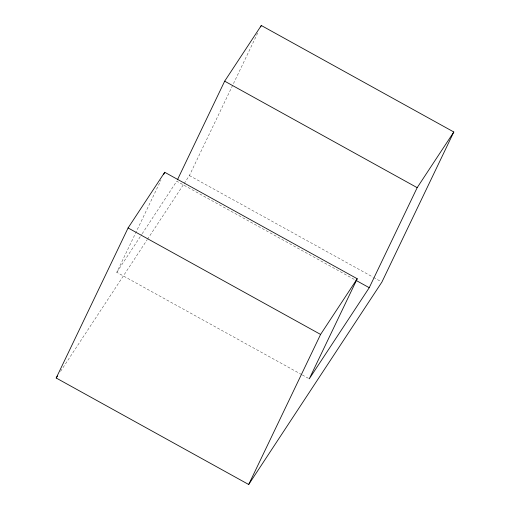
<?xml version="1.0" encoding="UTF-8"?>
<svg xmlns="http://www.w3.org/2000/svg" width="510" height="510" viewBox="0 0 510 510"><rect width="100%" height="100%" fill="white"/><g stroke="black" fill="none" stroke-linecap="round" stroke-linejoin="round"><path stroke-width="0.38" stroke-dasharray="2.55 1.91" d="M301.646 374.576L116.796 272.315L160.962 180.132M184.167 183.53L189.408 175.567L257.869 32.678M116.796 272.315L141.735 234.415M142.175 233.752L176.74 181.216L355.342 280.015M60.562 371.376L147.039 239.949M147.479 239.286L183.734 184.199M189.408 175.567L372.874 277.058M373.569 277.44L380.517 281.284M302.341 374.958L309.289 378.803"/><path stroke-width="0.76" d="M453.811 131.988L381.907 282.055L248.689 484.5L56.189 378.012L128.093 227.944L164.73 172.272L357.223 278.76L309.289 378.803L369.24 287.704L417.174 187.661L453.811 131.988L261.311 25.5L224.674 81.173L177.429 179.788M163.697 174.414L164.73 172.272M260.623 26.934L261.311 25.5M248.689 484.5L320.592 334.433L357.223 278.76M56.189 378.012L57.502 376.023M224.674 81.173L417.174 187.661M356.037 280.398L369.24 287.704M128.093 227.944L320.592 334.433"/></g></svg>
